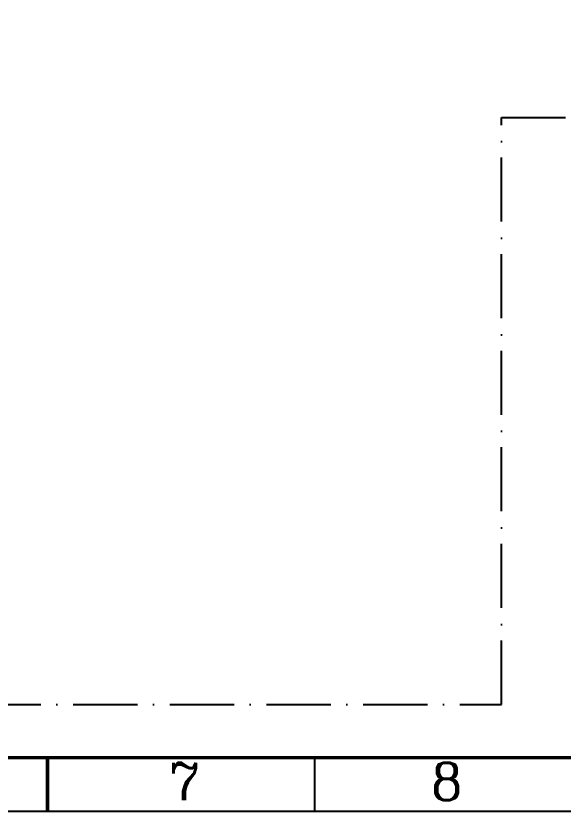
# Model space of a CAD drawing. Header units: millimetres. Extents: x 0 to 594, y 0 to 420.
# Drawn here: x 294.1 to 396.5, y 0 to 149.1 of the extents above; entities that cross this region are included whole.
import ezdxf
from ezdxf.enums import TextEntityAlignment as Align

# ---------------------------------------------------------------- set-up
doc = ezdxf.new("R2010")
doc.units = ezdxf.units.MM
doc.linetypes.add('ACAD_ISO10W100', pattern=[18, 12, -3, 0, -3])
doc.styles.add('ECL', font='', dxfattribs={"width": 0.7, "height": 3})
doc.styles.add('elec', font='simplex.shx', dxfattribs={"width": 0.7, "bigfont": 'hztxta.shx'})
doc.styles.add('ROMANC', font='romanc')
doc.styles.get('ECL').set_extended_font_data('FangSong_GB2312')

# ---------------------------------------------------------------- blocks, each defined once
blk = doc.blocks.new('*U6', base_point=(160, 395))
at = {"linetype": 'ACAD_ISO10W100'}
blk.add_lwpolyline([(160, 395), (160, 20), (385, 20), (385, 130), (430, 130), (430, 395)], close=True, dxfattribs=at)
at = {"style": 'elec', "width": 0.7}
for tag, p in [('EquCode', (160, 396.5)), ('EquDesCode', (160, 396.5)), ('DDCode', (210, 396.5)), ('EquName', (210, 396.5)), ('EquPlace', (210, 396.5))]:
    blk.add_attdef(tag, p, '', height=3.5, dxfattribs=at)
blk = doc.blocks.new('XXDAFRAM-CH-HENG-A2')
at = {"color": 1, "lineweight": 50}
blk.add_line((300, 10), (300, 0), dxfattribs=at)
at = {"color": 1}
blk.add_line((350, 10), (350, 0), dxfattribs=at)
blk.add_lwpolyline([(0, 0), (594, 0), (594, 420), (0, 420)], close=True, dxfattribs=at)
at = {"color": 1, "const_width": 0.6}
blk.add_lwpolyline([(25, 10), (584, 10), (584, 410), (25, 410)], close=True, dxfattribs=at)
at = {"color": 1, "style": 'ROMANC'}
for s, p in [('7', (322.66, 2.07)), ('8', (371.74, 2.07))]:
    blk.add_text(s, height=7, dxfattribs=at).set_placement(p)
at = {"linetype": 'Continuous', "style": 'ECL', "width": 0.7}
for tag, height, p in [('DESIGNSTATUS', 3.5, (571.85, 76.57)), ('ENDESIGNSTATUS', 3.5, (571.89, 70.89)), ('V', 4, (531.58, 63.46)), ('O', 4, (537.75, 63.46)), ('L', 4, (543.92, 63.46)), ('N', 4, (550.08, 63.46)), ('D', 4, (562.42, 63.46)), ('W', 4, (568.58, 63.46)), ('G', 4, (574.75, 63.46)), ('VEREN40', 4, (580.92, 63.46)), ('DWGNAME1', 5, (522.12, 48.71)), ('DWGNAME', 5, (521.93, 42.36)), ('DWGENAME1', 5, (521.93, 42.13)), ('DWGENAME', 5, (521.93, 35.7)), ('DWGNAME2', 5, (521.93, 35.06)), ('DWGENAME2', 5, (522.27, 28.91)), ('DWGNO', 4, (511.81, 15.14)), ('VEREN40', 4, (578.74, 15.14))]:
    blk.add_attdef(tag, text='', height=height, dxfattribs=at).set_placement(p, align=Align.MIDDLE)
at = {"style": 'ECL', "width": 0.7, "flags": 1}
for p in [(450.39, 48.28), (450.39, 40.28), (450.39, 32.28), (450.39, 24.28)]:
    blk.add_attdef('DATE', text='', height=5, dxfattribs=at).set_placement(p, align=Align.MIDDLE)
for tag, p in [('SJ1', (419.56, 44.28)), ('JH', (419.56, 36.28)), ('SH1', (419.56, 28.28)), ('PZ', (419.56, 20.28)), ('BL', (419.56, 10))]:
    blk.add_attdef(tag, p, '', height=5, dxfattribs=at)

msp = doc.modelspace()

# ---------------------------------------------------------------- block references
for name, p in [('XXDAFRAM-CH-HENG-A2', (0, 0)), ('*U6', (160, 395))]:
    msp.add_blockref(name, p)

doc.saveas('drawing.dxf')
